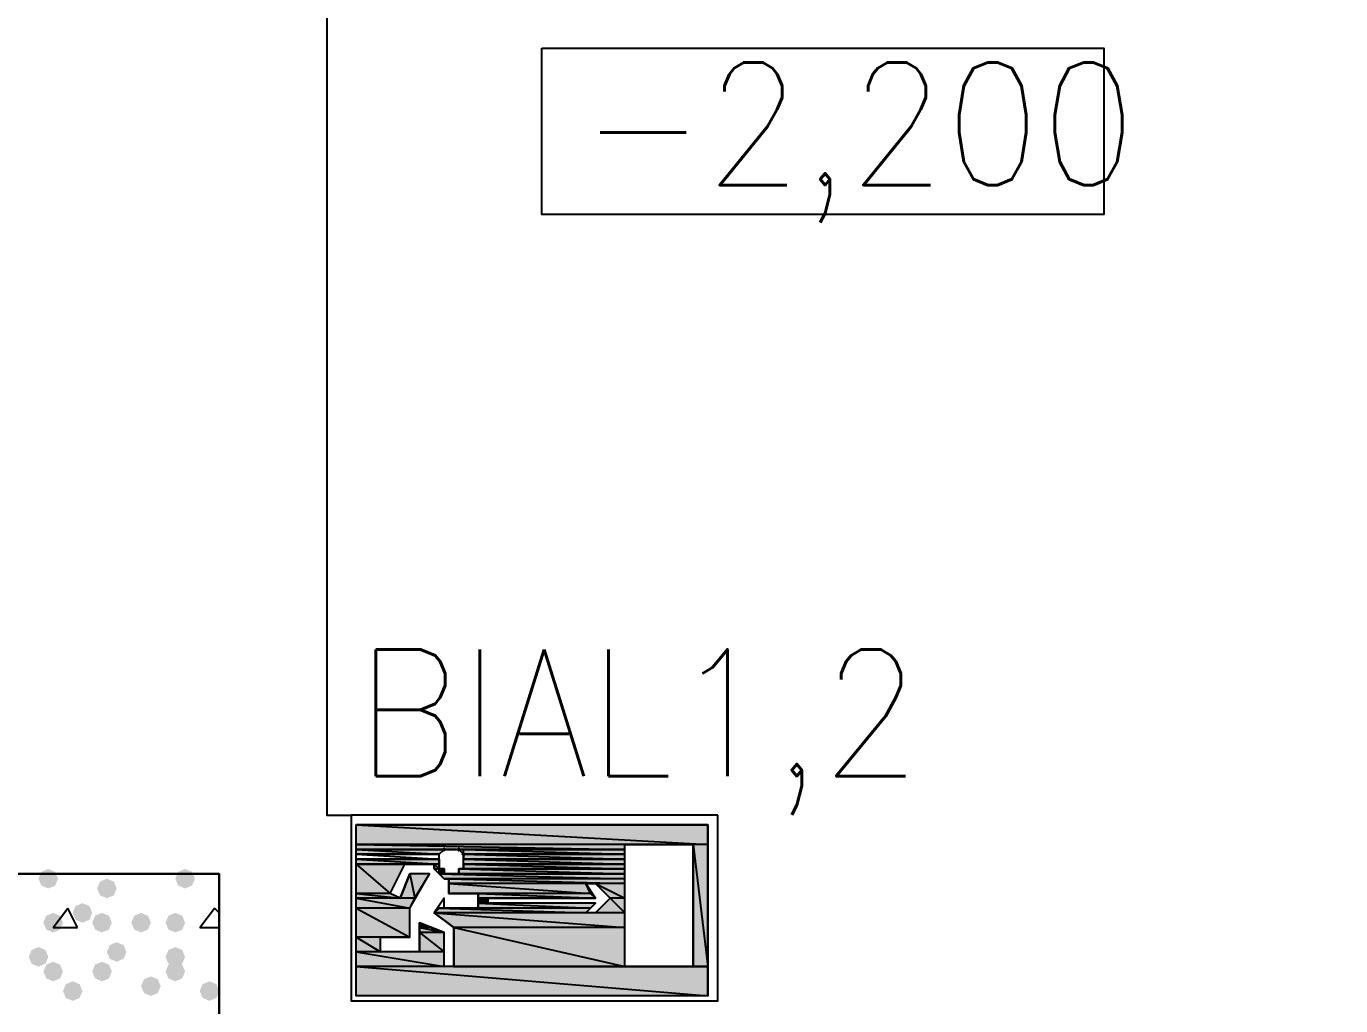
# Model space of a CAD drawing. Header units: millimetres. Extents: x 0 to 420, y 0 to 297.
# Drawn here: x 201.57 to 212.96, y 127.89 to 136.38 of the extents above; entities that cross this region are included whole.
import ezdxf

# ---------------------------------------------------------------- set-up
doc = ezdxf.new("R2010")
doc.units = ezdxf.units.MM
doc.layers.get('0').update_dxf_attribs({"linetype": 'CONTINUOUS'})
doc.styles.get("Standard").update_dxf_attribs({"font": 'STANDARD'})

msp = doc.modelspace()

# ---------------------------------------------------------------- hatches: boundary and pattern name
at = {"true_color": 0x000052}
h = msp.add_hatch(color=0, dxfattribs=at)
h.paths.add_polyline_path([(207.475668, 129.455333), (204.427668, 129.455333), (207.475668, 129.285999)], flags=0)
h.paths.add_polyline_path([(204.427668, 129.455333), (207.475668, 129.285999), (204.427668, 129.285999)], flags=0)
h = msp.add_hatch(color=0, dxfattribs=at)
h.paths.add_polyline_path([(206.756001, 129.285999), (204.427668, 129.285999), (206.756001, 129.243666)], flags=0)
h.paths.add_polyline_path([(204.427668, 129.285999), (206.756001, 129.243666), (204.427668, 129.243666)], flags=0)
for points in [[(205.210834, 129.243666), (205.189668, 129.222499), (205.168501, 129.243666), (205.189668, 129.264833)], [(205.210834, 129.243666), (205.189668, 129.222499), (205.168501, 129.243666), (205.189668, 129.264833)], [(205.210834, 129.243666), (205.189668, 129.222499), (205.168501, 129.243666), (205.189668, 129.264833)], [(205.337834, 129.243666), (205.316668, 129.222499), (205.295501, 129.243666), (205.316668, 129.264833)], [(205.337834, 129.243666), (205.316668, 129.222499), (205.295501, 129.243666), (205.316668, 129.264833)], [(205.337834, 129.243666), (205.316668, 129.222499), (205.295501, 129.243666), (205.316668, 129.264833)], [(205.147334, 129.158999), (205.147334, 129.116666)], [(205.274334, 129.243666), (205.316668, 129.243666)], [(205.380168, 129.201333), (205.359001, 129.180166), (205.337834, 129.201333), (205.359001, 129.222499)], [(205.359001, 129.201333), (205.359001, 129.158999)], [(205.189668, 129.074333), (205.189668, 129.031999)], [(205.232001, 129.031999), (205.274334, 129.031999)], [(205.316668, 129.031999), (205.274334, 129.031999)], [(205.316668, 129.074333), (205.316668, 129.031999)], [(205.359001, 129.116666), (205.359001, 129.074333)], [(204.978001, 128.608666), (205.062668, 128.566333), (204.978001, 128.566333)]]:
    msp.add_hatch(color=0, dxfattribs=at).paths.add_polyline_path(points, flags=0)
h = msp.add_hatch(color=0, dxfattribs=at)
h.paths.add_polyline_path([(207.475668, 129.285999), (207.348668, 129.285999), (207.475668, 128.227666)], flags=0)
h.paths.add_polyline_path([(207.348668, 129.285999), (207.475668, 128.227666), (207.348668, 128.227666)], flags=0)
h = msp.add_hatch(color=0, dxfattribs=at)
h.paths.add_polyline_path([(205.189668, 129.243666), (204.427668, 129.243666), (205.147334, 129.201333)], flags=0)
h.paths.add_polyline_path([(204.427668, 129.243666), (205.147334, 129.201333), (204.427668, 129.201333)], flags=0)
h = msp.add_hatch(color=0, dxfattribs=at)
h.paths.add_polyline_path([(204.427668, 129.201333), (205.147334, 129.201333)], flags=0)
h.paths.add_polyline_path([(205.147334, 129.201333), (204.427668, 129.201333)], flags=0)
h = msp.add_hatch(color=0, dxfattribs=at)
h.paths.add_polyline_path([(204.427668, 129.158999), (205.147334, 129.158999)], flags=0)
h.paths.add_polyline_path([(205.147334, 129.158999), (204.427668, 129.158999)], flags=0)
h = msp.add_hatch(color=0, dxfattribs=at)
h.paths.add_polyline_path([(205.147334, 129.158999), (204.427668, 129.158999), (205.147334, 129.116666)], flags=0)
h.paths.add_polyline_path([(204.427668, 129.158999), (205.147334, 129.116666), (204.427668, 129.116666)], flags=0)
h = msp.add_hatch(color=0, dxfattribs=at)
h.paths.add_polyline_path([(206.756001, 129.243666), (205.232001, 129.243666)], flags=0)
h.paths.add_polyline_path([(205.232001, 129.243666), (206.756001, 129.243666), (205.274334, 129.243666)], flags=0)
h = msp.add_hatch(color=0, dxfattribs=at)
h.paths.add_polyline_path([(205.274334, 129.243666), (206.756001, 129.243666)], flags=0)
h.paths.add_polyline_path([(206.756001, 129.243666), (205.274334, 129.243666)], flags=0)
h = msp.add_hatch(color=0, dxfattribs=at)
h.paths.add_polyline_path([(205.316668, 129.243666), (206.756001, 129.243666)], flags=0)
h.paths.add_polyline_path([(206.756001, 129.243666), (205.316668, 129.243666)], flags=0)
h = msp.add_hatch(color=0, dxfattribs=at)
h.paths.add_polyline_path([(206.756001, 129.243666), (205.359001, 129.243666), (206.756001, 129.201333)], flags=0)
h.paths.add_polyline_path([(205.359001, 129.243666), (206.756001, 129.201333), (205.359001, 129.201333)], flags=0)
h = msp.add_hatch(color=0, dxfattribs=at)
h.paths.add_polyline_path([(205.359001, 129.201333), (206.756001, 129.201333)], flags=0)
h.paths.add_polyline_path([(206.756001, 129.201333), (205.359001, 129.201333)], flags=0)
h = msp.add_hatch(color=0, dxfattribs=at)
h.paths.add_polyline_path([(206.756001, 129.201333), (205.359001, 129.201333), (206.756001, 129.158999)], flags=0)
h.paths.add_polyline_path([(205.359001, 129.201333), (206.756001, 129.158999), (205.359001, 129.158999)], flags=0)
h = msp.add_hatch(color=0, dxfattribs=at)
h.paths.add_polyline_path([(205.359001, 129.158999), (206.756001, 129.158999)], flags=0)
h.paths.add_polyline_path([(206.756001, 129.158999), (205.359001, 129.158999)], flags=0)
h = msp.add_hatch(color=0, dxfattribs=at)
h.paths.add_polyline_path([(206.756001, 129.158999), (205.359001, 129.158999), (206.756001, 129.116666)], flags=0)
h.paths.add_polyline_path([(205.359001, 129.158999), (206.756001, 129.116666), (205.359001, 129.116666)], flags=0)
at = {"true_color": 0x000007}
for points in [[(201.845333, 128.989667), (201.820462, 128.929871), (201.760667, 128.905), (201.700871, 128.929871), (201.676, 128.989667), (201.700871, 129.049462), (201.760667, 129.074333), (201.820462, 129.049463)], [(203.030667, 128.989667), (203.005796, 128.929871), (202.946, 128.905), (202.886204, 128.929871), (202.861333, 128.989667), (202.886204, 129.049462), (202.946, 129.074333), (203.005796, 129.049463)], [(202.353333, 128.905), (202.328463, 128.845204), (202.268667, 128.820333), (202.208871, 128.845204), (202.184, 128.905), (202.208871, 128.964796), (202.268667, 128.989667), (202.328462, 128.964796)], [(201.887667, 128.608667), (201.862796, 128.548871), (201.803, 128.524), (201.743204, 128.548871), (201.718333, 128.608667), (201.743204, 128.668462), (201.803, 128.693333), (201.862796, 128.668463)], [(202.141667, 128.693333), (202.116796, 128.633537), (202.057, 128.608667), (201.997204, 128.633537), (201.972333, 128.693333), (201.997204, 128.753129), (202.057, 128.778), (202.116796, 128.753129)], [(202.311, 128.608667), (202.286129, 128.548871), (202.226333, 128.524), (202.166538, 128.548871), (202.141667, 128.608667), (202.166537, 128.668462), (202.226333, 128.693333), (202.286129, 128.668463)], [(202.649667, 128.608667), (202.624796, 128.548871), (202.565, 128.524), (202.505204, 128.548871), (202.480333, 128.608667), (202.505204, 128.668462), (202.565, 128.693333), (202.624796, 128.668463)], [(202.946, 128.608667), (202.921129, 128.548871), (202.861333, 128.524), (202.801538, 128.548871), (202.776667, 128.608667), (202.801537, 128.668462), (202.861333, 128.693333), (202.921129, 128.668463)], [(201.760667, 128.312333), (201.735796, 128.252537), (201.676, 128.227667), (201.616204, 128.252537), (201.591333, 128.312333), (201.616204, 128.372129), (201.676, 128.397), (201.735796, 128.372129)], [(202.438, 128.354667), (202.413129, 128.294871), (202.353333, 128.27), (202.293538, 128.294871), (202.268667, 128.354667), (202.293537, 128.414462), (202.353333, 128.439333), (202.413129, 128.414463)], [(202.946, 128.312333), (202.921129, 128.252537), (202.861333, 128.227667), (202.801538, 128.252537), (202.776667, 128.312333), (202.801537, 128.372129), (202.861333, 128.397), (202.921129, 128.372129)], [(201.887667, 128.185333), (201.862796, 128.125538), (201.803, 128.100667), (201.743204, 128.125538), (201.718333, 128.185333), (201.743204, 128.245129), (201.803, 128.27), (201.862796, 128.245129)], [(202.311, 128.185333), (202.286129, 128.125538), (202.226333, 128.100667), (202.166538, 128.125538), (202.141667, 128.185333), (202.166537, 128.245129), (202.226333, 128.27), (202.286129, 128.245129)], [(202.946, 128.185333), (202.921129, 128.125538), (202.861333, 128.100667), (202.801538, 128.125538), (202.776667, 128.185333), (202.801537, 128.245129), (202.861333, 128.27), (202.921129, 128.245129)], [(202.734333, 128.058333), (202.709463, 127.998538), (202.649667, 127.973667), (202.589871, 127.998538), (202.565, 128.058333), (202.589871, 128.118129), (202.649667, 128.143), (202.709462, 128.118129)], [(202.057, 128.016), (202.032129, 127.956204), (201.972333, 127.931333), (201.912537, 127.956204), (201.887667, 128.016), (201.912537, 128.075796), (201.972333, 128.100667), (202.032129, 128.075796)], [(203.242333, 128.016), (203.217462, 127.956204), (203.157667, 127.931333), (203.097871, 127.956204), (203.073, 128.016), (203.097871, 128.075796), (203.157667, 128.100667), (203.217462, 128.075796)]]:
    msp.add_hatch(color=0, dxfattribs=at).paths.add_polyline_path(points, flags=0)
at = {"true_color": 0x000052}
h = msp.add_hatch(color=0, dxfattribs=at)
h.paths.add_polyline_path([(204.427668, 129.116666), (205.147334, 129.116666)], flags=0)
h.paths.add_polyline_path([(205.147334, 129.116666), (204.427668, 129.116666)], flags=0)
h = msp.add_hatch(color=0, dxfattribs=at)
h.paths.add_polyline_path([(204.851001, 129.116666), (204.427668, 129.116666), (204.724001, 128.862666)], flags=0)
h.paths.add_polyline_path([(204.427668, 129.116666), (204.724001, 128.862666), (204.427668, 128.862666)], flags=0)
h = msp.add_hatch(color=0, dxfattribs=at)
h.paths.add_polyline_path([(205.062668, 129.031999), (204.893334, 129.031999), (204.935668, 128.820333)], flags=0)
h.paths.add_polyline_path([(204.893334, 129.031999), (204.935668, 128.820333), (204.808668, 128.820333)], flags=0)
h = msp.add_hatch(color=0, dxfattribs=at)
h.paths.add_polyline_path([(205.105001, 129.116666), (205.147334, 129.116666)], flags=0)
h.paths.add_polyline_path([(205.147334, 129.116666), (205.105001, 129.116666)], flags=0)
h = msp.add_hatch(color=0, dxfattribs=at)
h.paths.add_polyline_path([(205.105001, 129.116666), (205.147334, 129.116666)], flags=0)
h.paths.add_polyline_path([(205.147334, 129.116666), (205.105001, 129.116666)], flags=0)
h = msp.add_hatch(color=0, dxfattribs=at)
h.paths.add_polyline_path([(205.105001, 129.074333), (205.147334, 129.074333)], flags=0)
h.paths.add_polyline_path([(205.147334, 129.074333), (205.105001, 129.074333)], flags=0)
h = msp.add_hatch(color=0, dxfattribs=at)
h.paths.add_polyline_path([(205.105001, 129.074333), (205.189668, 129.074333)], flags=0)
h.paths.add_polyline_path([(205.189668, 129.074333), (205.105001, 129.074333)], flags=0)
h = msp.add_hatch(color=0, dxfattribs=at)
h.paths.add_polyline_path([(205.105001, 129.074333), (205.189668, 129.074333)], flags=0)
h.paths.add_polyline_path([(205.189668, 129.074333), (205.105001, 129.074333)], flags=0)
h = msp.add_hatch(color=0, dxfattribs=at)
h.paths.add_polyline_path([(205.147334, 129.116666), (205.147334, 129.074333)], flags=0)
h.paths.add_polyline_path([(205.147334, 129.074333), (205.147334, 129.116666)], flags=0)
h = msp.add_hatch(color=0, dxfattribs=at)
h.paths.add_polyline_path([(205.147334, 129.074333), (205.189668, 129.074333)], flags=0)
h.paths.add_polyline_path([(205.189668, 129.074333), (205.147334, 129.074333)], flags=0)
h = msp.add_hatch(color=0, dxfattribs=at)
h.paths.add_polyline_path([(205.147334, 129.074333), (205.189668, 129.074333)], flags=0)
h.paths.add_polyline_path([(205.189668, 129.074333), (205.147334, 129.074333)], flags=0)
h = msp.add_hatch(color=0, dxfattribs=at)
h.paths.add_polyline_path([(205.189668, 129.074333), (205.147334, 129.074333), (205.189668, 129.031999)], flags=0)
h.paths.add_polyline_path([(205.147334, 129.074333), (205.189668, 129.031999), (205.147334, 129.031999)], flags=0)
h = msp.add_hatch(color=0, dxfattribs=at)
h.paths.add_polyline_path([(205.147334, 129.031999), (205.189668, 129.031999)], flags=0)
h.paths.add_polyline_path([(205.189668, 129.031999), (205.147334, 129.031999)], flags=0)
h = msp.add_hatch(color=0, dxfattribs=at)
h.paths.add_polyline_path([(205.232001, 129.031999), (205.147334, 129.031999)], flags=0)
h.paths.add_polyline_path([(205.232001, 129.031999), (205.147334, 129.031999), (205.189668, 129.031999)], flags=0)
h = msp.add_hatch(color=0, dxfattribs=at)
h.paths.add_polyline_path([(206.756001, 129.031999), (205.147334, 129.031999), (206.756001, 128.989666)], flags=0)
h.paths.add_polyline_path([(205.147334, 129.031999), (206.756001, 128.989666), (205.189668, 128.989666)], flags=0)
h = msp.add_hatch(color=0, dxfattribs=at)
h.paths.add_polyline_path([(205.189668, 129.031999), (205.232001, 129.031999)], flags=0)
h.paths.add_polyline_path([(205.232001, 129.031999), (205.189668, 129.031999)], flags=0)
h = msp.add_hatch(color=0, dxfattribs=at)
h.paths.add_polyline_path([(206.756001, 129.031999), (205.316668, 129.031999)], flags=0)
h.paths.add_polyline_path([(205.316668, 129.031999), (206.756001, 129.031999), (205.274334, 129.031999)], flags=0)
h = msp.add_hatch(color=0, dxfattribs=at)
h.paths.add_polyline_path([(206.756001, 129.074333), (205.359001, 129.074333)], flags=0)
h.paths.add_polyline_path([(205.359001, 129.074333), (206.756001, 129.074333), (205.316668, 129.074333)], flags=0)
h = msp.add_hatch(color=0, dxfattribs=at)
h.paths.add_polyline_path([(205.316668, 129.074333), (206.756001, 129.074333)], flags=0)
h.paths.add_polyline_path([(206.756001, 129.074333), (205.316668, 129.074333)], flags=0)
h = msp.add_hatch(color=0, dxfattribs=at)
h.paths.add_polyline_path([(206.756001, 129.074333), (205.316668, 129.074333), (206.756001, 129.031999)], flags=0)
h.paths.add_polyline_path([(205.316668, 129.074333), (206.756001, 129.031999), (205.316668, 129.031999)], flags=0)
h = msp.add_hatch(color=0, dxfattribs=at)
h.paths.add_polyline_path([(205.316668, 129.031999), (206.756001, 129.031999)], flags=0)
h.paths.add_polyline_path([(206.756001, 129.031999), (205.316668, 129.031999)], flags=0)
h = msp.add_hatch(color=0, dxfattribs=at)
h.paths.add_polyline_path([(205.359001, 129.116666), (206.756001, 129.116666)], flags=0)
h.paths.add_polyline_path([(206.756001, 129.116666), (205.359001, 129.116666)], flags=0)
h = msp.add_hatch(color=0, dxfattribs=at)
h.paths.add_polyline_path([(205.359001, 129.116666), (206.756001, 129.116666)], flags=0)
h.paths.add_polyline_path([(206.756001, 129.116666), (205.359001, 129.116666)], flags=0)
h = msp.add_hatch(color=0, dxfattribs=at)
h.paths.add_polyline_path([(205.359001, 129.116666), (206.756001, 129.116666)], flags=0)
h.paths.add_polyline_path([(206.756001, 129.116666), (205.359001, 129.116666)], flags=0)
h = msp.add_hatch(color=0, dxfattribs=at)
h.paths.add_polyline_path([(206.756001, 129.116666), (205.359001, 129.116666), (206.756001, 129.074333)], flags=0)
h.paths.add_polyline_path([(205.359001, 129.116666), (206.756001, 129.074333), (205.359001, 129.074333)], flags=0)
h = msp.add_hatch(color=0, dxfattribs=at)
h.paths.add_polyline_path([(205.359001, 129.074333), (206.756001, 129.074333)], flags=0)
h.paths.add_polyline_path([(206.756001, 129.074333), (205.359001, 129.074333)], flags=0)
h = msp.add_hatch(color=0, dxfattribs=at)
h.paths.add_polyline_path([(206.756001, 128.989666), (205.232001, 128.989666), (206.756001, 128.947333)], flags=0)
h.paths.add_polyline_path([(205.232001, 128.989666), (206.756001, 128.947333), (205.232001, 128.947333)], flags=0)
h = msp.add_hatch(color=0, dxfattribs=at)
h.paths.add_polyline_path([(206.417334, 128.947333), (205.232001, 128.947333), (206.459668, 128.862666)], flags=0)
h.paths.add_polyline_path([(205.232001, 128.947333), (206.459668, 128.862666), (205.232001, 128.862666)], flags=0)
h = msp.add_hatch(color=0, dxfattribs=at)
h.paths.add_polyline_path([(206.756001, 128.947333), (206.502001, 128.947333), (206.756001, 128.820333)], flags=0)
h.paths.add_polyline_path([(206.502001, 128.947333), (206.756001, 128.820333), (206.629001, 128.820333)], flags=0)
h = msp.add_hatch(color=0, dxfattribs=at)
h.paths.add_polyline_path([(204.724001, 128.862666), (204.427668, 128.862666), (204.808668, 128.820333)], flags=0)
h.paths.add_polyline_path([(204.427668, 128.862666), (204.808668, 128.820333), (204.427668, 128.820333)], flags=0)
h = msp.add_hatch(color=0, dxfattribs=at)
h.paths.add_polyline_path([(204.935668, 128.820333), (204.427668, 128.820333), (204.893334, 128.735666)], flags=0)
h.paths.add_polyline_path([(204.427668, 128.820333), (204.893334, 128.735666), (204.427668, 128.735666)], flags=0)
h = msp.add_hatch(color=0, dxfattribs=at)
h.paths.add_polyline_path([(206.459668, 128.862666), (205.486001, 128.862666), (206.502001, 128.820333)], flags=0)
h.paths.add_polyline_path([(205.486001, 128.862666), (206.502001, 128.820333), (205.486001, 128.820333)], flags=0)
h = msp.add_hatch(color=0, dxfattribs=at)
h.paths.add_polyline_path([(205.570668, 128.820333), (205.486001, 128.820333), (205.570668, 128.777999)], flags=0)
h.paths.add_polyline_path([(205.486001, 128.820333), (205.570668, 128.777999), (205.486001, 128.777999)], flags=0)
h = msp.add_hatch(color=0, dxfattribs=at)
h.paths.add_polyline_path([(206.756001, 128.820333), (206.629001, 128.820333), (206.756001, 128.693333)], flags=0)
h.paths.add_polyline_path([(206.629001, 128.820333), (206.756001, 128.693333), (206.502001, 128.693333)], flags=0)
h = msp.add_hatch(color=0, dxfattribs=at)
h.paths.add_polyline_path([(204.893334, 128.735666), (204.427668, 128.735666), (204.893334, 128.481666)], flags=0)
h.paths.add_polyline_path([(204.427668, 128.735666), (204.893334, 128.481666), (204.427668, 128.481666)], flags=0)
h = msp.add_hatch(color=0, dxfattribs=at)
h.paths.add_polyline_path([(206.459668, 128.735666), (205.147334, 128.735666), (206.417334, 128.693333)], flags=0)
h.paths.add_polyline_path([(205.147334, 128.735666), (206.417334, 128.693333), (205.105001, 128.693333)], flags=0)
h = msp.add_hatch(color=0, dxfattribs=at)
h.paths.add_polyline_path([(206.756001, 128.693333), (205.105001, 128.693333), (206.756001, 128.566333)], flags=0)
h.paths.add_polyline_path([(205.105001, 128.693333), (206.756001, 128.566333), (205.274334, 128.566333)], flags=0)
h = msp.add_hatch(color=0, dxfattribs=at)
h.paths.add_polyline_path([(206.502001, 128.777999), (205.486001, 128.777999), (206.459668, 128.735666)], flags=0)
h.paths.add_polyline_path([(205.486001, 128.777999), (206.459668, 128.735666), (205.486001, 128.735666)], flags=0)
h = msp.add_hatch(color=0, dxfattribs=at)
h.paths.add_polyline_path([(204.639334, 128.481666), (204.427668, 128.481666), (204.639334, 128.354666)], flags=0)
h.paths.add_polyline_path([(204.427668, 128.481666), (204.639334, 128.354666), (204.427668, 128.354666)], flags=0)
h = msp.add_hatch(color=0, dxfattribs=at)
h.paths.add_polyline_path([(205.062668, 128.566333), (204.978001, 128.566333), (205.189668, 128.523999)], flags=0)
h.paths.add_polyline_path([(204.978001, 128.566333), (205.189668, 128.523999), (204.978001, 128.523999)], flags=0)
h = msp.add_hatch(color=0, dxfattribs=at)
h.paths.add_polyline_path([(205.189668, 128.523999), (204.978001, 128.523999), (205.189668, 128.354666)], flags=0)
h.paths.add_polyline_path([(204.978001, 128.523999), (205.189668, 128.354666), (204.978001, 128.354666)], flags=0)
h = msp.add_hatch(color=0, dxfattribs=at)
h.paths.add_polyline_path([(206.756001, 128.566333), (205.274334, 128.566333), (206.756001, 128.227666)], flags=0)
h.paths.add_polyline_path([(205.274334, 128.566333), (206.756001, 128.227666), (205.274334, 128.227666)], flags=0)
h = msp.add_hatch(color=0, dxfattribs=at)
h.paths.add_polyline_path([(205.189668, 128.354666), (204.427668, 128.354666), (205.189668, 128.227666)], flags=0)
h.paths.add_polyline_path([(204.427668, 128.354666), (205.189668, 128.227666), (204.427668, 128.227666)], flags=0)
h = msp.add_hatch(color=0, dxfattribs=at)
h.paths.add_polyline_path([(207.475668, 128.227666), (204.427668, 128.227666), (207.475668, 127.973666)], flags=0)
h.paths.add_polyline_path([(204.427668, 128.227666), (207.475668, 127.973666), (204.427668, 127.973666)], flags=0)
h = msp.add_hatch(color=0, dxfattribs=at)
h.paths.add_polyline_path([(205.274334, 128.227666), (207.475668, 128.227666)], flags=0)
h.paths.add_polyline_path([(207.475668, 128.227666), (205.274334, 128.227666)], flags=0)

# ---------------------------------------------------------------- linework, layer by layer
at = {"color": 0, "true_color": 0x000005}
msp.add_lwpolyline([(204.173668, 182.287333), (204.173668, 129.539999), (204.385334, 129.539999)], dxfattribs=at)
at = {"color": 0, "true_color": 0x0000fd}
msp.add_lwpolyline([(222.292333, 129.032), (384.767667, 129.032), (384.767667, 148.124333), (40.767, 148.124333), (40.767, 129.032), (203.242333, 129.032), (203.242333, 107.865333), (222.292333, 107.865333)], close=True, dxfattribs=at)
at = {"color": 0, "true_color": 0x000007}
for points in [[(206.036333, 136.186333), (210.904667, 136.186333), (210.904667, 134.747), (206.036333, 134.747)], [(201.125667, 129.032), (201.125667, 126.915333), (203.242333, 126.915333), (203.242333, 129.032)]]:
    msp.add_lwpolyline(points, close=True, dxfattribs=at)
at = {"color": 0, "true_color": 0x00005c}
msp.add_lwpolyline([(207.560334, 129.539999), (204.385334, 129.539999), (204.385334, 127.931333), (207.560334, 127.931333)], close=True, dxfattribs=at)
at = {"color": 0, "true_color": 0x000052}
for points in [[(207.475668, 129.455333), (204.427668, 129.455333), (207.475668, 129.285999)], [(204.427668, 129.455333), (207.475668, 129.285999), (204.427668, 129.285999)], [(204.427668, 129.455333), (207.475668, 129.455333), (207.475668, 127.973666), (204.427668, 127.973666)], [(206.756001, 129.285999), (204.427668, 129.285999), (206.756001, 129.243666)], [(204.427668, 129.285999), (206.756001, 129.243666), (204.427668, 129.243666)], [(206.756001, 129.285999), (207.348668, 129.285999), (207.348668, 128.227666), (206.756001, 128.227666)], [(207.475668, 129.285999), (207.348668, 129.285999), (207.475668, 128.227666)], [(207.348668, 129.285999), (207.475668, 128.227666), (207.348668, 128.227666)], [(204.427668, 129.243666), (205.232001, 129.243666)], [(205.232001, 129.243666), (204.427668, 129.243666)], [(205.232001, 129.243666), (204.427668, 129.243666)], [(204.427668, 129.243666), (205.232001, 129.243666)], [(205.232001, 129.243666), (204.427668, 129.243666)], [(205.232001, 129.243666), (204.427668, 129.243666)], [(204.427668, 129.243666), (205.232001, 129.243666)], [(205.232001, 129.243666), (204.427668, 129.243666)], [(205.189668, 129.243666), (204.427668, 129.243666)], [(205.189668, 129.243666), (204.427668, 129.243666), (205.232001, 129.243666)], [(204.427668, 129.243666), (205.189668, 129.243666)], [(205.189668, 129.243666), (204.427668, 129.243666)], [(205.189668, 129.243666), (204.427668, 129.243666), (205.147334, 129.201333)], [(204.427668, 129.243666), (205.147334, 129.201333), (204.427668, 129.201333)], [(204.427668, 129.201333), (205.147334, 129.201333)], [(205.147334, 129.201333), (204.427668, 129.201333)], [(205.147334, 129.201333), (204.427668, 129.201333), (205.147334, 129.158999)], [(204.427668, 129.201333), (205.147334, 129.158999), (204.427668, 129.158999)], [(205.147334, 129.158999), (204.427668, 129.158999)], [(204.427668, 129.158999), (205.147334, 129.158999)], [(205.147334, 129.158999), (204.427668, 129.158999)], [(205.147334, 129.158999), (204.427668, 129.158999)], [(204.427668, 129.158999), (205.147334, 129.158999)], [(205.147334, 129.158999), (204.427668, 129.158999)], [(205.147334, 129.158999), (204.427668, 129.158999), (205.147334, 129.116666)], [(204.427668, 129.158999), (205.147334, 129.116666), (204.427668, 129.116666)], [(205.147334, 129.158999), (205.147334, 129.116666)], [(205.147334, 129.116666), (205.147334, 129.158999)], [(205.232001, 129.243666), (205.189668, 129.243666)], [(205.232001, 129.243666), (205.189668, 129.243666)], [(206.756001, 129.243666), (205.232001, 129.243666)], [(205.232001, 129.243666), (206.756001, 129.243666), (205.274334, 129.243666)], [(205.274334, 129.243666), (205.316668, 129.243666)], [(205.274334, 129.243666), (206.756001, 129.243666)], [(206.756001, 129.243666), (205.274334, 129.243666)], [(205.316668, 129.243666), (206.756001, 129.243666)], [(206.756001, 129.243666), (205.316668, 129.243666)], [(205.316668, 129.243666), (205.359001, 129.201333)], [(205.359001, 129.201333), (205.316668, 129.243666)], [(206.756001, 129.243666), (205.359001, 129.243666), (206.756001, 129.201333)], [(205.359001, 129.243666), (206.756001, 129.201333), (205.359001, 129.201333)], [(205.359001, 129.201333), (205.359001, 129.158999)], [(205.359001, 129.201333), (206.756001, 129.201333)], [(206.756001, 129.201333), (205.359001, 129.201333)], [(206.756001, 129.201333), (205.359001, 129.201333), (206.756001, 129.158999)], [(205.359001, 129.201333), (206.756001, 129.158999), (205.359001, 129.158999)], [(205.359001, 129.158999), (206.756001, 129.158999)], [(206.756001, 129.158999), (205.359001, 129.158999)], [(206.756001, 129.158999), (205.359001, 129.158999), (206.756001, 129.116666)], [(205.359001, 129.158999), (206.756001, 129.116666), (205.359001, 129.116666)], [(204.427668, 129.116666), (205.147334, 129.116666)], [(205.147334, 129.116666), (204.427668, 129.116666)], [(204.851001, 129.116666), (204.427668, 129.116666), (204.724001, 128.862666)], [(204.427668, 129.116666), (204.724001, 128.862666), (204.427668, 128.862666)], [(204.639334, 128.481666), (204.893334, 128.481666), (204.893334, 128.735666), (205.062668, 129.031999), (204.893334, 129.031999), (204.808668, 128.820333), (204.724001, 128.862666), (204.851001, 129.116666), (205.105001, 129.116666), (205.105001, 129.074333), (205.147334, 129.031999), (205.189668, 128.989666), (205.232001, 128.989666), (205.232001, 128.862666), (205.486001, 128.862666), (205.486001, 128.735666), (205.189668, 128.735666), (205.189668, 128.820333), (205.105001, 128.693333), (205.274334, 128.566333), (205.274334, 128.227666), (205.189668, 128.227666), (205.189668, 128.523999), (204.978001, 128.608666), (204.978001, 128.354666), (204.639334, 128.354666)], [(204.893334, 129.031999), (204.935668, 128.820333), (204.808668, 128.820333)], [(205.062668, 129.031999), (204.893334, 129.031999), (204.935668, 128.820333)], [(205.105001, 129.116666), (205.147334, 129.116666)], [(205.147334, 129.116666), (205.105001, 129.116666)], [(205.105001, 129.116666), (205.147334, 129.116666)], [(205.147334, 129.116666), (205.105001, 129.116666)], [(205.147334, 129.116666), (205.105001, 129.116666), (205.147334, 129.074333)], [(205.105001, 129.116666), (205.147334, 129.074333), (205.105001, 129.074333)], [(205.147334, 129.074333), (205.105001, 129.074333)], [(205.105001, 129.074333), (205.147334, 129.074333)], [(205.105001, 129.074333), (205.147334, 129.074333)], [(205.147334, 129.074333), (205.105001, 129.074333)], [(205.105001, 129.074333), (205.147334, 129.074333)], [(205.147334, 129.074333), (205.105001, 129.074333)], [(205.189668, 129.074333), (205.105001, 129.074333)], [(205.189668, 129.074333), (205.105001, 129.074333), (205.147334, 129.074333)], [(205.105001, 129.074333), (205.189668, 129.074333)], [(205.189668, 129.074333), (205.105001, 129.074333)], [(205.105001, 129.074333), (205.189668, 129.074333)], [(205.189668, 129.074333), (205.105001, 129.074333)], [(205.147334, 129.116666), (205.147334, 129.074333)], [(205.147334, 129.074333), (205.147334, 129.116666)], [(205.147334, 129.074333), (205.189668, 129.074333)], [(205.189668, 129.074333), (205.147334, 129.074333)], [(205.147334, 129.074333), (205.189668, 129.074333)], [(205.189668, 129.074333), (205.147334, 129.074333)], [(205.189668, 129.074333), (205.147334, 129.074333), (205.189668, 129.031999)], [(205.147334, 129.074333), (205.189668, 129.031999), (205.147334, 129.031999)], [(205.147334, 129.031999), (205.189668, 129.031999)], [(205.189668, 129.031999), (205.147334, 129.031999)], [(205.232001, 129.031999), (205.147334, 129.031999)], [(205.232001, 129.031999), (205.147334, 129.031999), (205.189668, 129.031999)], [(206.756001, 129.031999), (205.147334, 129.031999), (206.756001, 128.989666)], [(205.147334, 129.031999), (206.756001, 128.989666), (205.189668, 128.989666)], [(205.189668, 129.074333), (205.189668, 129.031999)], [(205.189668, 129.031999), (205.232001, 129.031999)], [(205.232001, 129.031999), (205.189668, 129.031999)], [(205.232001, 129.031999), (205.274334, 129.031999)], [(205.316668, 129.031999), (205.274334, 129.031999)], [(205.316668, 129.031999), (206.756001, 129.031999), (205.274334, 129.031999)], [(205.359001, 129.074333), (206.756001, 129.074333), (205.316668, 129.074333)], [(205.316668, 129.074333), (205.316668, 129.031999)], [(205.316668, 129.074333), (206.756001, 129.074333)], [(206.756001, 129.074333), (205.316668, 129.074333)], [(206.756001, 129.074333), (205.316668, 129.074333), (206.756001, 129.031999)], [(205.316668, 129.074333), (206.756001, 129.031999), (205.316668, 129.031999)], [(205.316668, 129.031999), (206.756001, 129.031999)], [(206.756001, 129.031999), (205.316668, 129.031999)], [(206.756001, 129.031999), (205.316668, 129.031999)], [(205.359001, 129.116666), (206.756001, 129.116666)], [(206.756001, 129.116666), (205.359001, 129.116666)], [(205.359001, 129.116666), (206.756001, 129.116666)], [(206.756001, 129.116666), (205.359001, 129.116666)], [(205.359001, 129.116666), (205.359001, 129.074333)], [(205.359001, 129.116666), (206.756001, 129.116666)], [(206.756001, 129.116666), (205.359001, 129.116666)], [(206.756001, 129.116666), (205.359001, 129.116666), (206.756001, 129.074333)], [(205.359001, 129.116666), (206.756001, 129.074333), (205.359001, 129.074333)], [(205.359001, 129.074333), (206.756001, 129.074333)], [(206.756001, 129.074333), (205.359001, 129.074333)], [(206.756001, 129.074333), (205.359001, 129.074333)], [(205.232001, 128.989666), (205.189668, 128.989666)], [(206.756001, 128.989666), (205.232001, 128.989666), (206.756001, 128.947333)], [(205.232001, 128.989666), (206.756001, 128.947333), (205.232001, 128.947333)], [(206.417334, 128.947333), (205.232001, 128.947333), (206.459668, 128.862666)], [(205.232001, 128.947333), (206.459668, 128.862666), (205.232001, 128.862666)], [(206.502001, 128.820333), (206.417334, 128.947333), (206.502001, 128.947333), (206.629001, 128.820333), (206.502001, 128.693333), (206.417334, 128.693333), (206.502001, 128.777999), (205.570668, 128.777999), (205.570668, 128.820333)], [(206.756001, 128.947333), (206.502001, 128.947333), (206.756001, 128.820333)], [(206.502001, 128.947333), (206.756001, 128.820333), (206.629001, 128.820333)], [(204.724001, 128.862666), (204.427668, 128.862666), (204.808668, 128.820333)], [(204.427668, 128.862666), (204.808668, 128.820333), (204.427668, 128.820333)], [(204.935668, 128.820333), (204.427668, 128.820333), (204.893334, 128.735666)], [(204.427668, 128.820333), (204.893334, 128.735666), (204.427668, 128.735666)], [(206.459668, 128.862666), (205.486001, 128.862666), (206.502001, 128.820333)], [(205.486001, 128.862666), (206.502001, 128.820333), (205.486001, 128.820333)], [(205.570668, 128.820333), (205.486001, 128.820333), (205.570668, 128.777999)], [(205.486001, 128.820333), (205.570668, 128.777999), (205.486001, 128.777999)], [(206.629001, 128.820333), (206.756001, 128.693333), (206.502001, 128.693333)], [(206.756001, 128.820333), (206.629001, 128.820333), (206.756001, 128.693333)], [(204.893334, 128.735666), (204.427668, 128.735666), (204.893334, 128.481666)], [(204.427668, 128.735666), (204.893334, 128.481666), (204.427668, 128.481666)], [(205.147334, 128.735666), (206.417334, 128.693333), (205.105001, 128.693333)], [(206.756001, 128.693333), (205.105001, 128.693333), (206.756001, 128.566333)], [(205.105001, 128.693333), (206.756001, 128.566333), (205.274334, 128.566333)], [(206.459668, 128.735666), (205.147334, 128.735666), (206.417334, 128.693333)], [(206.502001, 128.777999), (205.486001, 128.777999), (206.459668, 128.735666)], [(205.486001, 128.777999), (206.459668, 128.735666), (205.486001, 128.735666)], [(204.978001, 128.608666), (205.062668, 128.566333), (204.978001, 128.566333)], [(204.639334, 128.481666), (204.427668, 128.481666), (204.639334, 128.354666)], [(204.427668, 128.481666), (204.639334, 128.354666), (204.427668, 128.354666)], [(205.062668, 128.566333), (204.978001, 128.566333), (205.189668, 128.523999)], [(204.978001, 128.566333), (205.189668, 128.523999), (204.978001, 128.523999)], [(205.189668, 128.523999), (204.978001, 128.523999), (205.189668, 128.354666)], [(204.978001, 128.523999), (205.189668, 128.354666), (204.978001, 128.354666)], [(206.756001, 128.566333), (205.274334, 128.566333), (206.756001, 128.227666)], [(205.274334, 128.566333), (206.756001, 128.227666), (205.274334, 128.227666)], [(205.189668, 128.354666), (204.427668, 128.354666), (205.189668, 128.227666)], [(204.427668, 128.354666), (205.189668, 128.227666), (204.427668, 128.227666)], [(207.475668, 128.227666), (204.427668, 128.227666), (207.475668, 127.973666)], [(204.427668, 128.227666), (207.475668, 127.973666), (204.427668, 127.973666)], [(205.274334, 128.227666), (207.475668, 128.227666)], [(207.475668, 128.227666), (205.274334, 128.227666)]]:
    msp.add_lwpolyline(points, close=True, dxfattribs=at)
at = {"color": 0, "true_color": 0x000007}
for points in [[(201.803, 128.566333), (201.93, 128.735667)], [(202.014667, 128.566333), (201.93, 128.735667)], [(203.073, 128.566333), (203.2, 128.735667)], [(203.242333, 128.693333), (203.2, 128.735667)], [(201.803, 128.566333), (202.014667, 128.566333)], [(203.073, 128.566333), (203.242333, 128.566333)]]:
    msp.add_lwpolyline(points, dxfattribs=at)

# ---------------------------------------------------------------- texts
at = {"color": 0, "true_color": 0x000007, "insert": (206.375, 136.063479), "char_height": 1.062478, "width": 4.19088554, "attachment_point": 1}
msp.add_mtext('-2,200', dxfattribs=at)
at = {"color": 0, "true_color": 0x00005c, "insert": (204.42766, 130.977098), "char_height": 1.098428, "width": 4.82087851, "attachment_point": 1}
msp.add_mtext('BIAL1,2', dxfattribs=at)

doc.saveas('drawing.dxf')
